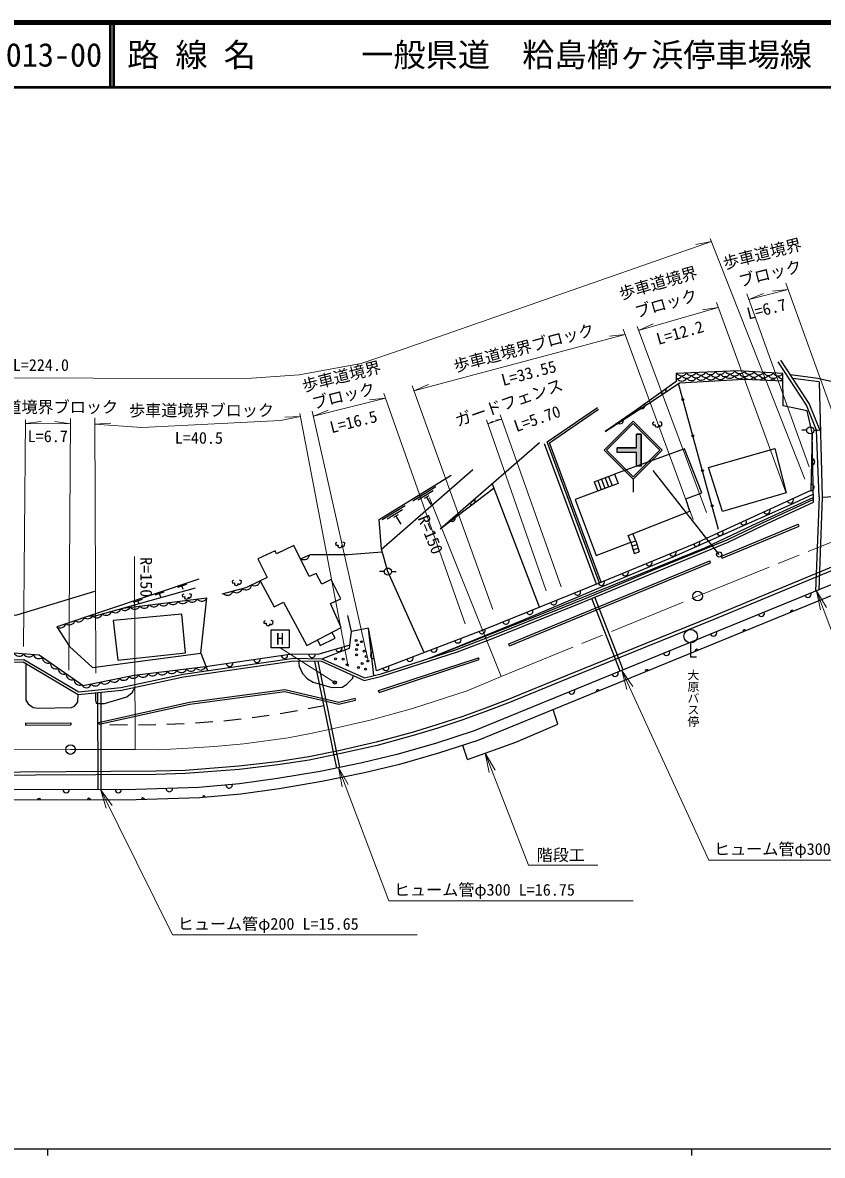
# Model space of a CAD drawing. Units: millimetres, scale not verified. Extents: x 40000 to 680000, y 20000 to 380000.
# Drawn here: x 164149 to 288342, y 204000 to 380000 of the extents above; entities that cross this region are included whole.
import ezdxf
from ezdxf.enums import TextEntityAlignment as Align

# ---------------------------------------------------------------- set-up
doc = ezdxf.new("R2010")
doc.units = ezdxf.units.MM
doc.header["$LTSCALE"] = 1000
doc.linetypes.add('CHAIN', pattern=[18.5, 12, -1.5, 3.5, -1.5])
for name, color, linetype, lineweight in [('M-BGD', 7, 'Continuous', 25), ('M-BGD-EXST', 7, 'Continuous', 25), ('M-BMK', 2, 'CHAIN', 13), ('M-BMK-SRVR', 3, 'Continuous', 25), ('M-STR-HTXT', 7, 'Continuous', 13), ('M-STR-STRC', 7, 'Continuous', 25), ('M-TTL', 2, 'Continuous', 140), ('M-TTL-BAND', 7, 'Continuous', 25), ('M-TTL-LINE', 7, 'Continuous', 50)]:
    doc.layers.add(name, color=color, linetype=linetype, lineweight=lineweight)
doc.layers.add('M-BMK-HTXT', color=7, linetype='Continuous')
doc.layers.add('M-TTL-TXT', color=7, linetype='Continuous')
doc.styles.add('@ＭＳ ゴシック', font='')
doc.styles.add('ＭＳ ゴシック', font='')
doc.styles.get('@ＭＳ ゴシック').set_extended_font_data('@MS Gothic')
doc.styles.get('ＭＳ ゴシック').set_extended_font_data('MS Gothic')

# ---------------------------------------------------------------- blocks, each defined once
blk = doc.blocks.new('open_arrow')
at = {"color": 0, "linetype": 'Continuous', "lineweight": -2}
blk.add_lwpolyline([(7.5, 1.25), (0, 0), (7.5, -1.25)], dxfattribs=at)

msp = doc.modelspace()

# ---------------------------------------------------------------- hatches: boundary and pattern name
at = {"layer": 'M-STR-STRC'}
msp.add_hatch(color=256, dxfattribs=at).paths.add_polyline_path([(260208, 316065), (259458, 316065), (259458, 313940), (256458, 313940), (256458, 313190), (259458, 313190), (259458, 311065), (260208, 311065)])

# ---------------------------------------------------------------- linework, layer by layer
at = {"layer": 'M-BGD'}
for p, q in [((265624, 325492), (265641, 324257)), ((272234, 301246), (265999, 323923)), ((287849, 324180), (283756, 324730)), ((264064, 323122), (263259, 322544)), ((260765, 320749), (259960, 320170)), ((257412, 318386), (256599, 317820)), ((285914, 316657), (285164, 316657)), ((287014, 316657), (287764, 316657)), ((287831, 306296), (287437, 316675)), ((244438, 314691), (228994, 301274)), ((253248, 292737), (245207, 314549)), ((219862, 298172), (234058, 310578)), ((252901, 308676), (256081, 309849)), ((244442, 289167), (237096, 308313)), ((252901, 308676), (253455, 307213)), ((253464, 308883), (254016, 307426)), ((254027, 309091), (254577, 307639)), ((254590, 309299), (255138, 307851)), ((255153, 309506), (255699, 308064)), ((228338, 307871), (224761, 305670)), ((227899, 307249), (225514, 305781)), ((227221, 306480), (226506, 306039)), ((226864, 306259), (227559, 305130)), ((237350, 307652), (228994, 301274)), ((287831, 306296), (287288, 291666)), ((288331, 306278), (287796, 291874)), ((223572, 304938), (219995, 302736)), ((234353, 305930), (233605, 305280)), ((223133, 304315), (220749, 302848)), ((222456, 303546), (221740, 303106)), ((222098, 303326), (222884, 302049)), ((231276, 303258), (230528, 302608)), ((272693, 297081), (284607, 302053)), ((272809, 296804), (284723, 301776)), ((284723, 301776), (284607, 302053)), ((258590, 299254), (259136, 297514)), ((258597, 299231), (259366, 299473)), ((259366, 299473), (258913, 300619)), ((259366, 299473), (259905, 297755)), ((258777, 298659), (259546, 298900)), ((258957, 298086), (259726, 298328)), ((259136, 297514), (259905, 297755)), ((239660, 283461), (270877, 296355)), ((239775, 283184), (270992, 296078)), ((270992, 296078), (270877, 296355)), ((272809, 296804), (272693, 297081)), ((220321, 294712), (219571, 294712)), ((221421, 294712), (222171, 294712)), ((189597, 292697), (188175, 292220)), ((188886, 292459), (189045, 291985)), ((179734, 289029), (192774, 290620)), ((186082, 291518), (184660, 291040)), ((185371, 291279), (185530, 290805)), ((256962, 279254), (252547, 290518)), ((257425, 279443), (253008, 290712)), ((182722, 290390), (181300, 289913)), ((182011, 290151), (182170, 289677)), ((239775, 283184), (239660, 283461)), ((267890, 283613), (267890, 281439)), ((191795, 282037), (192874, 279318)), ((212916, 264184), (209524, 280786)), ((213406, 264286), (210036, 280776)), ((219408, 276208), (234938, 281306)), ((219501, 275923), (235031, 281021)), ((235031, 281021), (234938, 281306)), ((267890, 281439), (268779, 281439)), ((175865, 260842), (175827, 275927)), ((176365, 260843), (176327, 275978)), ((215840, 274737), (215771, 275029)), ((219501, 275923), (219408, 276208)), ((247283, 271008), (246547, 273262)), ((164580, 271156), (171648, 271183)), ((164580, 271156), (164581, 270856)), ((171648, 271183), (171649, 270883)), ((176016, 270972), (175951, 271264)), ((164581, 270856), (171649, 270883)), ((233221, 265527), (232505, 267703))]:
    msp.add_line(p, q, dxfattribs=at)
for points in [[(288056, 316474), (286315, 320810), (281908, 327561)], [(282227, 325466), (275213, 325880), (265624, 325492), (265624, 325491)], [(287437, 316675), (285869, 320578), (281489, 327288)], [(254633, 316453), (262233, 321387), (266153, 324027), (276197, 324605), (282236, 324368)], [(265641, 324257), (259437, 319794), (254633, 316453)], [(286949, 305482), (286771, 316260), (286008, 319702), (282268, 320437), (282227, 325466)], [(287849, 324180), (288331, 306278), (290950, 306438), (293383, 307447), (296330, 308536), (300964, 309942), (305801, 311212), (309172, 311913), (310561, 312250), (311683, 312974), (312468, 314001), (312986, 315286), (313029, 315704), (313021, 317144), (312650, 318223), (312063, 319114), (311286, 319303), (299182, 322086), (287665, 324709), (283395, 325283)], [(253711, 292925), (245631, 314844), (253399, 320194)], [(253989, 293038), (245993, 314729), (253569, 319947)], [(262222, 317926), (261984, 317790), (262027, 317519), (262383, 317527), (262358, 317265), (262671, 317138), (262951, 317282), (262951, 317460), (263087, 317273), (263400, 317477), (263434, 317866), (263129, 317968)], [(286771, 316260), (286580, 307318), (268409, 298958), (254316, 293170), (235612, 285587), (219102, 279275), (217836, 285892)], [(226522, 282112), (220871, 294712), (219862, 298172), (219525, 302799), (230681, 309666)], [(227170, 281199), (241946, 287232), (256280, 293254), (265165, 296999), (273794, 300836), (283326, 305086), (286928, 306745)], [(72914, 274069), (76888, 273629), (81901, 273301), (87374, 273201), (121977, 273309), (143173, 273349), (151012, 275928), (158971, 280566), (164215, 280660), (172760, 275609), (179481, 276305), (189136, 278374), (206275, 280847), (210538, 280766), (217186, 277778), (219926, 278451), (231663, 282222), (237135, 284334), (251169, 289941), (262876, 294842), (273720, 299270), (279196, 301906), (286949, 305482)], [(72973, 274465), (76923, 274027), (81918, 273701), (87377, 273601), (121976, 273709), (143109, 273749), (150847, 276295), (158860, 280964), (164321, 281061), (172850, 276020), (179419, 276701), (189066, 278768), (206251, 281248), (210628, 281165), (217225, 278200), (219817, 278836), (231530, 282600), (236989, 284706), (251017, 290312), (262723, 295212), (273557, 299636), (279026, 302268), (286942, 305919)], [(227170, 281199), (244023, 287839), (270199, 298429), (277474, 301903), (286936, 306232)], [(212964, 299210), (212727, 299074), (212769, 298803), (213125, 298812), (213100, 298549), (213413, 298422), (213693, 298566), (213693, 298744), (213829, 298558), (214143, 298761), (214176, 299151), (213871, 299252)], [(207316, 296679), (208864, 297375), (214675, 297375), (219974, 297787)], [(294118, 296638), (271489, 287286), (248843, 278116), (239489, 274274), (235926, 272929), (232524, 271652), (228641, 270395), (224801, 269212), (219184, 267692), (213564, 266418), (208661, 265421), (203764, 264656), (197767, 263968), (189428, 263307), (184820, 263181), (156758, 262996), (110035, 262687), (90279, 262574), (82998, 262652), (76757, 262986), (71357, 263617)], [(293931, 297102), (271300, 287748), (248654, 278579), (239306, 274740), (235750, 273397), (232359, 272124), (228491, 270872), (224662, 269692), (219063, 268178), (213459, 266907), (208573, 265914), (203697, 265152), (197719, 264465), (189401, 263806), (184811, 263681), (156755, 263496), (110032, 263187), (90280, 263074), (83014, 263152), (76799, 263485), (71431, 264112)], [(294910, 294785), (234292, 269975), (228286, 267999), (222251, 266296), (216901, 265012), (210331, 263647), (203748, 262531), (197827, 261717), (191495, 261131), (181732, 260857), (83402, 260608), (77233, 260866), (71027, 261404)], [(295502, 293299), (234845, 268473), (228753, 266468), (222655, 264748), (217251, 263450), (210627, 262074), (203991, 260949), (198010, 260127), (191591, 259533), (181756, 259257), (83370, 259008), (77130, 259269), (70791, 259818)], [(153338, 293693), (161578, 288239), (163075, 287943), (175372, 291678)], [(191495, 293545), (169444, 286145), (171442, 283057), (174984, 279783), (191795, 282037), (192774, 290620)], [(174321, 287782), (175606, 287872), (191010, 292189)], [(201054, 293286), (198791, 292192), (195069, 291176)], [(196911, 293332), (196673, 293197), (196716, 292926), (197072, 292934), (197047, 292672), (197360, 292544), (197640, 292688), (197640, 292866), (197776, 292680), (198089, 292883), (198123, 293273), (197818, 293375)], [(189161, 291210), (188923, 291074), (188966, 290803), (189322, 290811), (189296, 290549), (189610, 290422), (189890, 290566), (189890, 290744), (190026, 290557), (190339, 290761), (190373, 291150), (190068, 291252)], [(201820, 287074), (201583, 286939), (201625, 286668), (201981, 286676), (201956, 286413), (202269, 286286), (202549, 286430), (202549, 286608), (202685, 286422), (202999, 286625), (203033, 287015), (202727, 287117)], [(210628, 281165), (214932, 282827), (215197, 285384), (214625, 287862)], [(209952, 284099), (210349, 283214), (212678, 284342), (212179, 285281)], [(218708, 278564), (217836, 285892), (215197, 285384)], [(192534, 279901), (181482, 278541), (173559, 276952), (166699, 281723), (156837, 282472)], [(214979, 283282), (210016, 281819), (206016, 281894), (192534, 279901)], [(164642, 280407), (164662, 274744), (165017, 274142), (165770, 273562), (166598, 273487), (171754, 273593), (172222, 273806), (172485, 274140), (172697, 274492), (172760, 275609)], [(207010, 280833), (207117, 280026), (207615, 278845), (208361, 278053), (209263, 277525), (212170, 276686), (213756, 276732), (214455, 277183), (215435, 278146), (215490, 278541)], [(175456, 275888), (175473, 274750), (175584, 274239), (176025, 274186), (176871, 274227), (180328, 275226), (181180, 275901), (181597, 276759)], [(175951, 271264), (190074, 274403), (204867, 276393), (213262, 274431), (215771, 275029)], [(176016, 270972), (190127, 274107), (204852, 276089), (213263, 274123), (215840, 274737)], [(233221, 265527), (240758, 268178), (247283, 271008)]]:
    msp.add_lwpolyline(points, dxfattribs=at)
for points in [[(249957, 305888), (253215, 297197), (258590, 299254), (258169, 300325), (267751, 304113), (267126, 306005), (269606, 306961), (266960, 313768), (256081, 309849), (256608, 308409)], [(272839, 304031), (270650, 310857), (280944, 313809), (282711, 306926)], [(201054, 293286), (203211, 289210), (204676, 289949), (208304, 283225), (213611, 286042), (211942, 289741), (213564, 290481), (212068, 293476), (210587, 292767), (209706, 294420), (208666, 293932), (206288, 298769), (203548, 297463), (203359, 297919), (200697, 296691), (202115, 293779)], [(178938, 280963), (189416, 282078), (188859, 288094), (178190, 287091)]]:
    msp.add_lwpolyline(points, close=True, dxfattribs=at)
for centre, radius in [((266676, 321460), 150), ((286464, 316657), 550), ((268227, 315818), 150), ((269721, 310386), 150), ((271224, 304919), 150), ((220871, 294712), 550), ((267890, 284663), 1050), ((215939, 284016), 150), ((216167, 283314), 150), ((216755, 283814), 150), ((216000, 282592), 150), ((216018, 281759), 150), ((217167, 282347), 150), ((217501, 281496), 150), ((212736, 281163), 150), ((213929, 281084), 150), ((214552, 280242), 150), ((216290, 279803), 150), ((216860, 280417), 150), ((217773, 280812), 150), ((217416, 279524), 150)]:
    msp.add_circle(centre, radius, dxfattribs=at)
for centre, radius, start, end in [((267975, 326082), 898, 215.72597, 328.9149), ((269474, 326143), 898, 215.72597, 328.9149), ((270973, 326203), 898, 215.72597, 328.9149), ((272471, 326264), 898, 215.72597, 328.9149), ((273970, 326325), 898, 215.72597, 328.9149), ((275504, 326388), 928, 214.6189, 322.22104), ((277015, 326269), 898, 210.02371, 323.21264), ((278513, 326181), 898, 210.02371, 323.21264), ((280010, 326092), 898, 210.02371, 323.21264), ((265743, 325587), 898, 263.07279, 328.9149), ((265010, 325154), 898, 314.27351, 328.9149), ((266476, 326021), 898, 215.72597, 328.9149), ((266509, 325214), 898, 215.72597, 328.9149), ((267242, 325648), 898, 215.72597, 328.9149), ((268008, 325275), 898, 215.72597, 328.9149), ((268741, 325709), 898, 215.72597, 328.9149), ((269507, 325336), 898, 215.72597, 328.9149), ((270240, 325770), 898, 215.72597, 328.9149), ((271005, 325396), 898, 215.72597, 328.9149), ((271738, 325830), 898, 215.72597, 328.9149), ((272504, 325457), 898, 215.72597, 328.9149), ((273237, 325891), 898, 215.72597, 328.9149), ((273931, 325731), 988, 228.30258, 320.4548), ((274722, 326050), 948, 221.03985, 321.60494), ((275470, 325552), 898, 210.02371, 323.21264), ((276243, 325910), 898, 210.02371, 323.21264), ((276968, 325463), 898, 210.02371, 258.68563), ((277740, 325822), 898, 210.02371, 323.21264), ((276968, 325463), 898, 276.81842, 323.21264), ((278465, 325375), 898, 210.02371, 250.39578), ((279238, 325733), 898, 210.02371, 323.21264), ((278465, 325375), 898, 285.10826, 323.21264), ((279962, 325286), 898, 210.02371, 244.88814), ((280735, 325645), 898, 210.02371, 323.21264), ((279962, 325286), 898, 290.61591, 323.21264), ((281460, 325198), 898, 210.02371, 240.42396), ((281508, 326004), 898, 210.02371, 323.21264), ((282232, 325556), 898, 210.02371, 270.07344), ((281460, 325198), 898, 295.08008, 323.21264), ((263604, 322912), 505, 226.89999, 24.55818), ((260305, 320539), 505, 226.89999, 24.55818), ((256949, 318183), 505, 225.98833, 23.64652), ((286675, 311761), 500, 268.77616, 88.77616), ((286590, 307762), 500, 268.77616, 88.77616), ((233915, 305679), 505, 232.15216, 29.81035), ((283349, 305832), 500, 204.70575, 24.70575), ((230838, 303006), 505, 232.15216, 29.81035), ((279715, 304160), 500, 204.70575, 24.70575), ((272447, 300816), 500, 204.70575, 24.70575), ((276081, 302488), 500, 204.70575, 24.70575), ((268814, 299145), 500, 204.70575, 24.70575), ((265121, 297608), 500, 202.3272, 22.3272), ((207846, 297459), 898, 237.59804, 350.78696), ((261421, 296088), 500, 202.3272, 22.3272), ((257721, 294569), 500, 202.3272, 22.3272), ((198815, 292750), 896, 231.7078, 352.49199), ((200163, 293405), 898, 239.21066, 352.39959), ((254020, 293049), 500, 202.3272, 22.3272), ((190481, 290838), 898, 220.36049, 333.54941), ((191970, 291020), 898, 220.36049, 333.54941), ((195959, 291932), 898, 228.67034, 341.85926), ((197406, 292327), 898, 228.67034, 341.85926), ((250313, 291548), 500, 202.06891, 22.06891), ((286111, 291184), 500, 202.25881, 22.25881), ((178559, 289214), 898, 229.06125, 342.25017), ((180058, 289567), 898, 224.27692, 333.54941), ((181547, 289749), 898, 220.36049, 333.54941), ((183036, 289930), 898, 220.36049, 333.54941), ((184525, 290112), 898, 220.36049, 333.54941), ((186014, 290294), 898, 220.36049, 333.54941), ((187503, 290475), 898, 220.36049, 333.54941), ((188992, 290657), 898, 220.36049, 333.54941), ((242899, 288542), 500, 202.06891, 22.06891), ((246606, 290045), 500, 202.06891, 22.06891), ((283633, 288441), 250, 22.25881, 202.25881), ((171420, 287330), 898, 231.95677, 345.1457), ((172842, 287807), 898, 231.95677, 345.1457), ((174264, 288284), 898, 231.95677, 329.80479), ((175706, 288367), 854, 218.78829, 343.88088), ((177115, 288809), 898, 229.06125, 342.25017), ((239192, 287039), 500, 202.06891, 22.06891), ((278861, 288217), 500, 202.25881, 22.25881), ((169998, 286853), 898, 231.95677, 345.1457), ((235485, 285536), 500, 202.06891, 22.06891), ((271450, 285184), 500, 202.25881, 22.25881), ((276249, 285419), 250, 22.25881, 202.25881), ((231748, 284110), 500, 200.92542, 20.92542), ((163605, 282454), 898, 209.06527, 322.25419), ((165101, 282341), 898, 209.06527, 322.25419), ((166644, 282045), 870, 196.9698, 309.67916), ((204801, 281714), 500, 188.4082, 8.4082), ((209087, 281837), 500, 178.93677, 358.93677), ((213250, 282772), 500, 196.42292, 16.42292), ((218640, 281692), 500, 100.83176, 280.83176), ((228012, 282681), 500, 200.92542, 20.92542), ((264138, 282191), 500, 202.25881, 22.25881), ((268825, 282380), 250, 22.25881, 202.25881), ((168098, 281353), 898, 178.58636, 291.77529), ((169329, 280496), 898, 178.58636, 291.77529), ((191767, 280305), 898, 220.41942, 333.60834), ((196293, 280456), 500, 188.4082, 8.4082), ((200547, 281085), 500, 188.4082, 8.4082), ((220540, 279824), 500, 200.92542, 20.92542), ((224276, 281253), 500, 200.92542, 20.92542), ((170561, 279640), 898, 178.58636, 291.77529), ((171792, 278783), 898, 178.58636, 291.77529), ((178368, 278421), 898, 224.74592, 337.93485), ((179838, 278716), 898, 224.74592, 337.93485), ((181318, 279061), 940, 226.5577, 332.23986), ((182834, 279206), 898, 220.41942, 333.60834), ((184323, 279389), 898, 220.41942, 333.60834), ((185811, 279572), 898, 220.41942, 333.60834), ((187300, 279755), 898, 220.41942, 333.60834), ((188789, 279938), 898, 220.41942, 333.60834), ((190278, 280122), 898, 220.41942, 333.60834), ((256155, 278923), 500, 202.25881, 22.25881), ((261099, 279218), 250, 22.25881, 202.25881), ((173023, 277927), 898, 178.58636, 291.77529), ((174052, 277419), 768, 205.12435, 343.34892), ((175426, 277831), 898, 224.74592, 337.93485), ((176897, 278126), 898, 224.74592, 337.93485), ((249413, 276164), 500, 202.25881, 22.25881), ((253469, 276095), 250, 22.25881, 202.25881), ((170912, 260829), 500, 180.1452, 0.1452), ((179002, 260850), 500, 180.1452, 0.1452), ((186914, 261002), 500, 181.60877, 1.60877), ((196216, 261568), 500, 185.28445, 5.28445), ((166699, 259219), 250, 0.1452, 180.1452), ((174445, 259238), 250, 0.1452, 180.1452), ((182828, 259287), 250, 1.60877, 181.60877), ((192304, 259599), 250, 5.28445, 185.28445)]:
    msp.add_arc(centre, radius, start, end, dxfattribs=at)
at = {"layer": 'M-BGD-EXST'}
msp.add_lwpolyline([(202723, 285675), (205535, 285675), (205535, 282863), (202723, 282863)], close=True, dxfattribs=at)
msp.add_circle((212617, 277473), 250, dxfattribs=at)
at = {"layer": 'M-BMK'}
msp.add_lwpolyline([(71923, 267413), (76646, 266926), (81664, 266622), (85922, 266652), (171583, 267059), (181628, 267075), (185173, 267035), (189015, 267203), (193957, 267536), (198476, 267955), (205363, 268895), (209106, 269614), (213163, 270476), (218344, 271655), (224695, 273439), (233200, 276202), (238481, 278409), (268977, 290899), (292665, 300481)], dxfattribs=at)
at = {"layer": 'M-BMK-SRVR'}
for centre in [(268977, 290899), (171583, 267059)]:
    msp.add_circle(centre, 750, dxfattribs=at)
at = {"layer": 'M-STR-HTXT'}
for p, q in [((271104, 345987), (268697, 345507)), ((270910, 346483), (285611, 309041)), ((276946, 336993), (283031, 338524)), ((283031, 338524), (280590, 338262)), ((282680, 339498), (292078, 313433)), ((282680, 307046), (271883, 336532)), ((286321, 310989), (276636, 337852)), ((276946, 336993), (279220, 337917)), ((272178, 335728), (259815, 332179)), ((272178, 335728), (269747, 335385)), ((259583, 332805), (270328, 303875)), ((259815, 332179), (262058, 333178)), ((257721, 331561), (224906, 322807)), ((257721, 331561), (255284, 331265)), ((268281, 302810), (257425, 332367)), ((232883, 286586), (220219, 322383)), ((224639, 323546), (237162, 288820)), ((224906, 322807), (227167, 323764)), ((220480, 321644), (209296, 318855)), ((220480, 321644), (218038, 321387)), ((175374, 318602), (175505, 278910)), ((207308, 318782), (204855, 318675)), ((214727, 279980), (207213, 319276)), ((209122, 319626), (217781, 281113)), ((209296, 318855), (211572, 319774)), ((238302, 319053), (247778, 292321)), ((164611, 318310), (164262, 283081)), ((164605, 317712), (167040, 318029)), ((171585, 317642), (164605, 317712)), ((171585, 317642), (169158, 318008)), ((171316, 279372), (171591, 318515)), ((175377, 317616), (177827, 317781)), ((245433, 291737), (236160, 318266)), ((238535, 318396), (236378, 317642)), ((236378, 317642), (237223, 318078)), ((238535, 318396), (237602, 318211)), ((238481, 278409), (227316, 306183)), ((181628, 267075), (181514, 297026)), ((212617, 277473), (204129, 282863))]:
    msp.add_line(p, q, dxfattribs=at)
for points in [[(79621, 324973), (198985, 324710), (207080, 325268), (216729, 327021), (223388, 329293), (271104, 345987)], [(207308, 318782), (204194, 318205), (182638, 317092), (175377, 317616)], [(287457, 291735), (301225, 255190), (337623, 255190)], [(257181, 279343), (270725, 249871), (307073, 249871)], [(235955, 266489), (242707, 249069), (253458, 249069)], [(213191, 264241), (221011, 243542), (258970, 243542)], [(176253, 260843), (187433, 238245), (225392, 238245)]]:
    msp.add_lwpolyline(points, dxfattribs=at)
at = {"layer": 'M-STR-STRC'}
for p, q in [((254458, 313566), (258958, 318066)), ((254812, 313566), (258958, 317712)), ((263459, 313565), (258958, 318066)), ((263105, 313565), (258958, 317712)), ((260208, 316065), (259458, 316065)), ((259458, 313940), (259458, 316065)), ((260208, 311065), (260208, 316065)), ((254458, 313566), (258958, 309065)), ((254812, 313566), (258958, 309418)), ((256458, 313190), (256458, 313940)), ((259458, 313940), (256458, 313940)), ((258958, 309418), (263105, 313565)), ((258959, 309065), (263459, 313565)), ((259458, 313190), (256458, 313190)), ((259458, 311065), (259458, 313190)), ((260208, 311065), (259458, 311065)), ((272315, 297370), (262056, 310407)), ((258958, 309065), (258958, 307065)), ((204147, 272659), (206809, 273108)), ((208503, 273415), (210935, 273878)), ((186552, 271008), (189250, 271107)), ((190968, 271205), (193659, 271426)), ((195377, 271532), (198059, 271842)), ((199768, 272049), (202445, 272399)), ((177706, 270938), (180406, 270914)), ((182132, 270906), (184831, 270959))]:
    msp.add_line(p, q, dxfattribs=at)
msp.add_lwpolyline([(256458, 313940), (259458, 313940), (259458, 316065), (260208, 316065), (260208, 311065), (259458, 311065), (259458, 313190), (256458, 313190)], close=True, dxfattribs=at)
msp.add_circle((272315, 297370), 400, dxfattribs=at)
at = {"layer": 'M-TTL'}
msp.add_line((680000, 380000), (40000, 380000), dxfattribs=at)
at = {"layer": 'M-TTL-BAND'}
for p, q in [((40000, 205000), (579000, 205000)), ((168000, 205000), (168000, 204000)), ((268000, 205000), (268000, 204000))]:
    msp.add_line(p, q, dxfattribs=at)
at = {"layer": 'M-TTL-LINE'}
for p, q in [((177750, 380000), (177750, 370000)), ((178250, 380000), (178250, 370000)), ((40000, 370000), (680000, 370000))]:
    msp.add_line(p, q, dxfattribs=at)

# ---------------------------------------------------------------- block references
at = {"layer": 'M-STR-HTXT', "xscale": 400, "yscale": 400}
for p, rotation in [((287457, 291735), 290.6), ((257181, 279343), 294.7), ((235955, 266489), 291.2), ((213191, 264241), 290.7), ((176253, 260843), 296.3)]:
    msp.add_blockref('open_arrow', p, dxfattribs=dict(at, rotation=rotation))

# ---------------------------------------------------------------- texts
at = {"layer": 'M-BGD-EXST', "style": 'ＭＳ ゴシック'}
msp.add_text('H', height=1833, dxfattribs=at).set_placement((204129, 284269), align=Align.MIDDLE_CENTER)
at = {"layer": 'M-BMK-HTXT', "style": '@ＭＳ ゴシック'}
msp.add_text('大原バス停', height=1320, rotation=270, dxfattribs=at).set_placement((268269, 279544), align=Align.MIDDLE_LEFT)
at = {"layer": 'M-STR-HTXT', "style": 'ＭＳ ゴシック'}
for s, rotation, p in [('歩車道境界', 14.13, (279367, 342681)), ('歩車道境界', 16.018, (263243, 338144)), ('ブロック', 14.13, (280579, 339618)), ('ブロック', 16.018, (264462, 334975)), ('L=6.7', 14.13, (280036, 334092)), ('歩車道境界ブロック', 14.937, (242364, 328071)), ('L=12.2', 16.018, (266629, 330423)), ('歩車道境界', 14.003, (214019, 323620)), ('L=33.55', 14.937, (243132, 324130)), ('ブロック', 14.003, (214329, 320612)), ('ガードフェンス', 19.268, (240148, 319587)), ('L=5.70', 19.268, (244542, 317088)), ('L=16.5', 14.003, (215886, 316570)), ('R=150', 291.899, (226132, 299907)), ('R=150', 270.218, (181879, 293825))]:
    msp.add_text(s, height=1833, rotation=rotation, dxfattribs=at).set_placement(p, align=Align.BOTTOM_CENTER)
for s, p in [('側\u3000溝\u3000L=224.0', (161974, 325335)), ('歩車道境界ブロック', (167711, 318810)), ('歩車道境界ブロック', (191928, 318301)), ('L=6.7', (168050, 314267)), ('L=40.5', (191516, 314019))]:
    msp.add_text(s, height=1833, dxfattribs=at).set_placement(p, align=Align.BOTTOM_CENTER)
for s, p in [('階段工', (243965, 249205)), ('ヒューム管φ300 L=14.6', (271516, 250132)), ('ヒューム管φ300 L=16.75', (221801, 243803)), ('ヒューム管φ200 L=15.65', (188223, 238507))]:
    msp.add_text(s, height=1833, dxfattribs=at).set_placement(p, align=Align.BOTTOM_LEFT)
at = {"layer": 'M-TTL-TXT', "style": 'ＭＳ ゴシック'}
for s, p in [('013-00', (161521, 375000)), ('路 線 名', (180380, 375000)), ('一般県道\u3000粭島櫛ヶ浜停車場線', (216734, 375000))]:
    msp.add_text(s, height=3666, dxfattribs=at).set_placement(p, align=Align.MIDDLE_LEFT)

doc.saveas('drawing.dxf')
